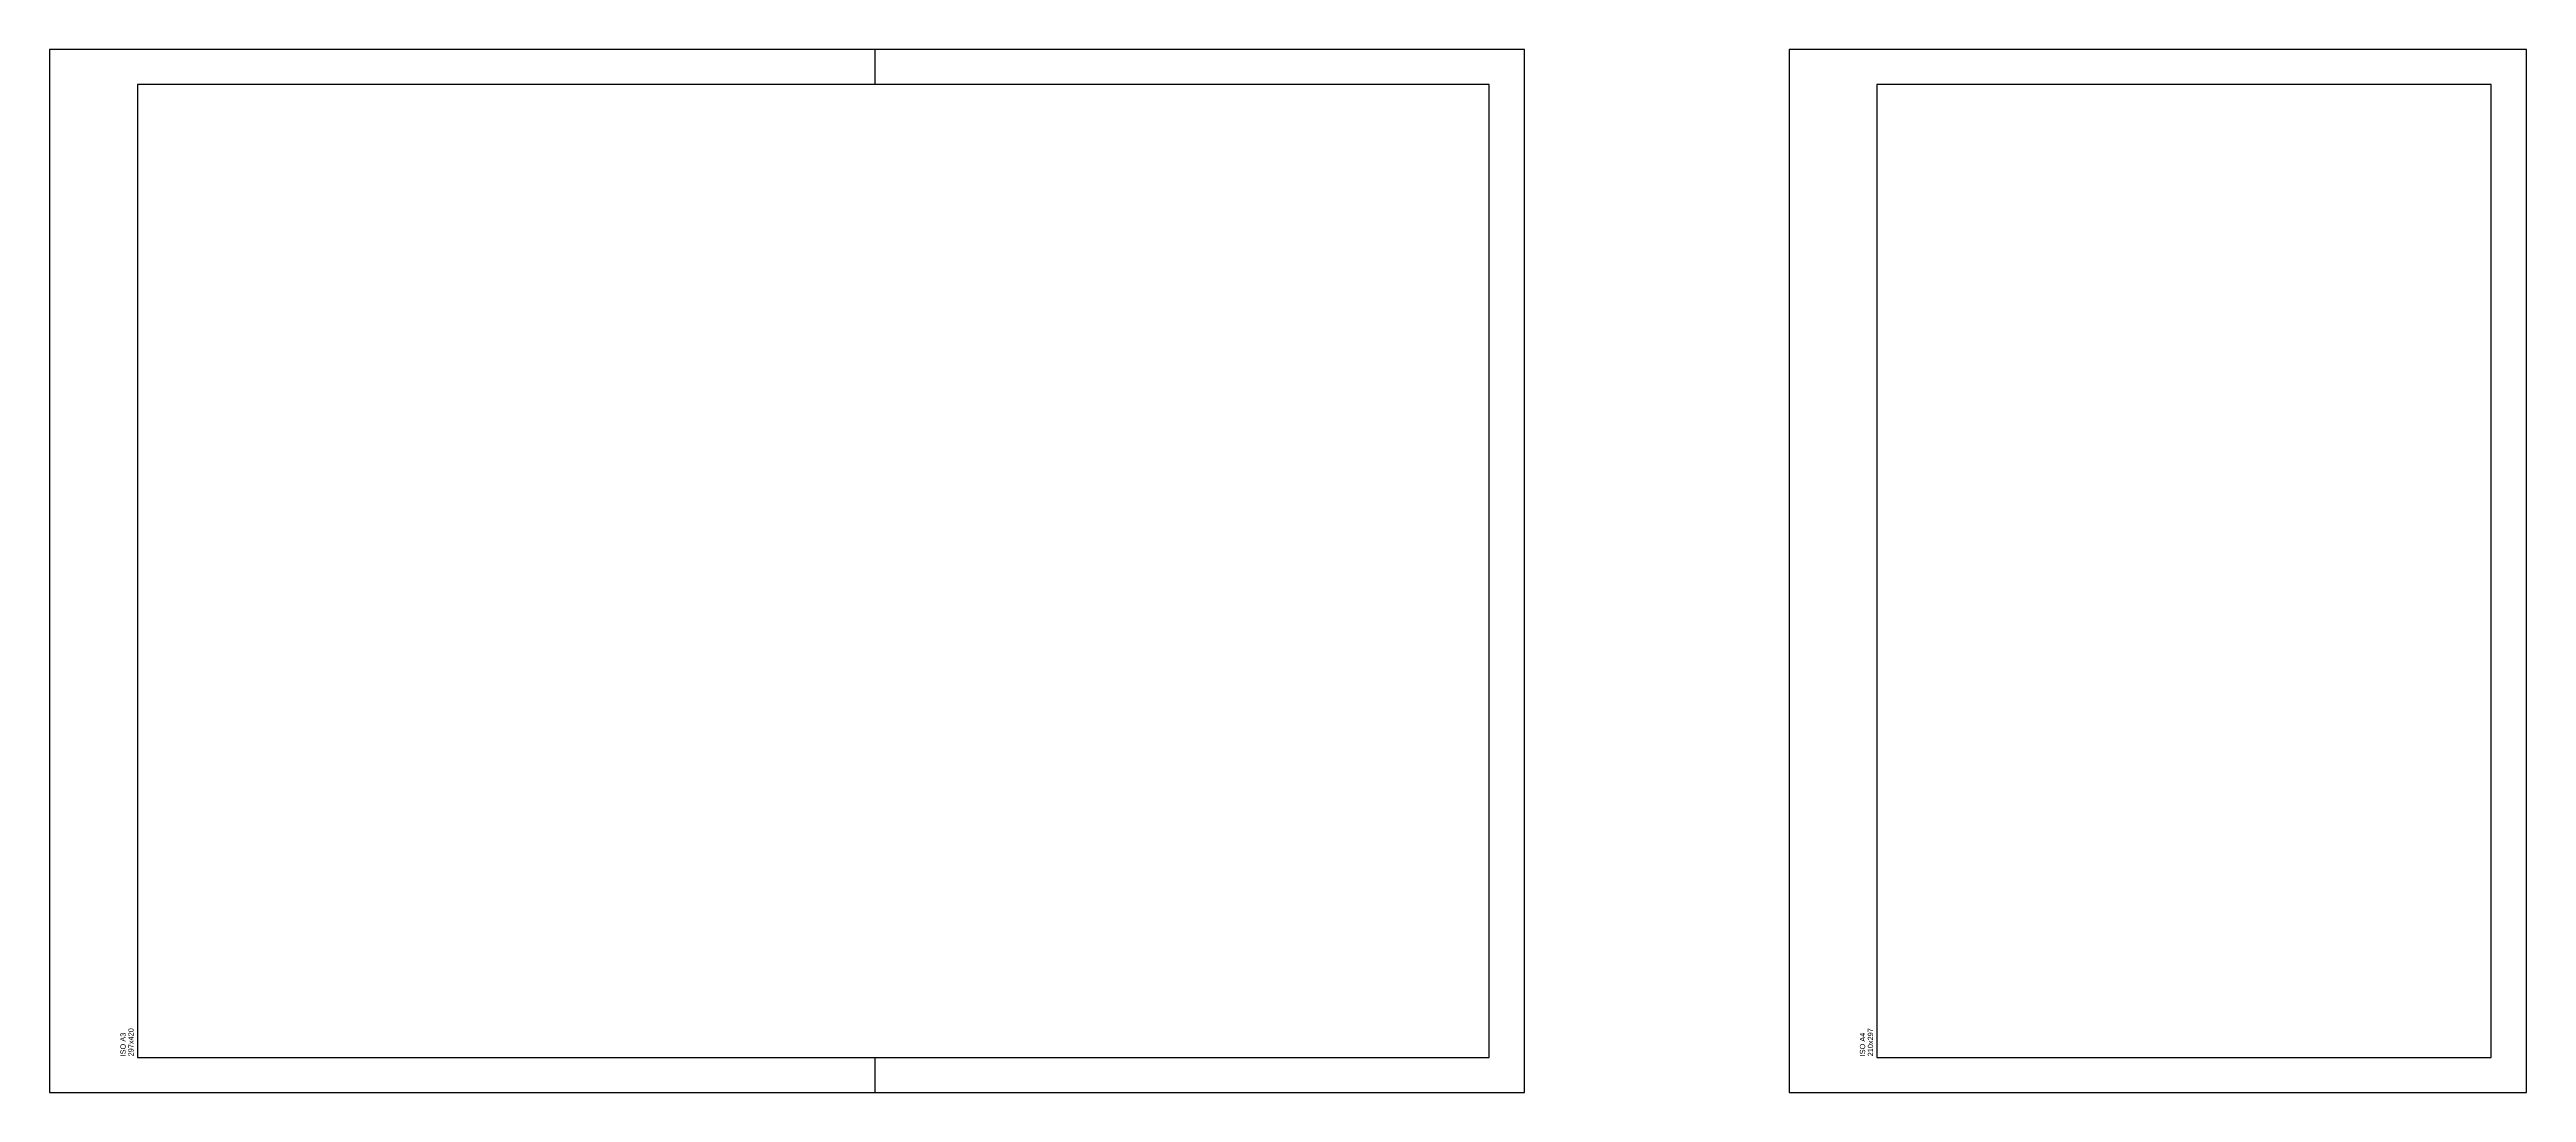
# Model space of a CAD drawing. Header units: millimetres. Extents: x 0 to 687901, y 0 to 346525.
# Drawn here: x 215646 to 268547, y 215159 to 237434 of the extents above; entities that cross this region are included whole.
import ezdxf

# ---------------------------------------------------------------- set-up
doc = ezdxf.new("R2010")
doc.units = ezdxf.units.MM
doc.layers.add('ARQ_Prancha', color=7, linetype='Continuous')
doc.layers.add('ARQ_Prancha lin_grossa', color=111, linetype='Continuous')
doc.styles.add('DES-ROMANS', font='arial.ttf')

msp = doc.modelspace()

# ---------------------------------------------------------------- linework, layer by layer
at = {"layer": 'ARQ_Prancha'}
for p, q in [((233271, 237434), (233271, 236684)), ((233271, 215909), (233271, 215159))]:
    msp.add_line(p, q, dxfattribs=at)
for points in [[(215646, 215159), (247146, 215159), (247146, 237434), (215646, 237434)], [(252797, 215159), (268547, 215159), (268547, 237434), (252797, 237434)]]:
    msp.add_lwpolyline(points, close=True, dxfattribs=at)
at = {"layer": 'ARQ_Prancha lin_grossa'}
for points in [[(246396, 215909), (246396, 236684), (217521, 236684), (217521, 215909), (246396, 215909)], [(267797, 215909), (267797, 236684), (254672, 236684), (254672, 215909), (267797, 215909)]]:
    msp.add_lwpolyline(points, close=True, dxfattribs=at)

# ---------------------------------------------------------------- texts
at = {"layer": 'ARQ_Prancha', "style": 'DES-ROMANS'}
for s, p in [('ISO A3', (217272, 215929)), ('297x420', (217440, 215929)), ('ISO A4', (254423, 215929)), ('210x297', (254592, 215929))]:
    msp.add_text(s, height=112.5, rotation=90, dxfattribs=at).set_placement(p)

doc.saveas('drawing.dxf')
